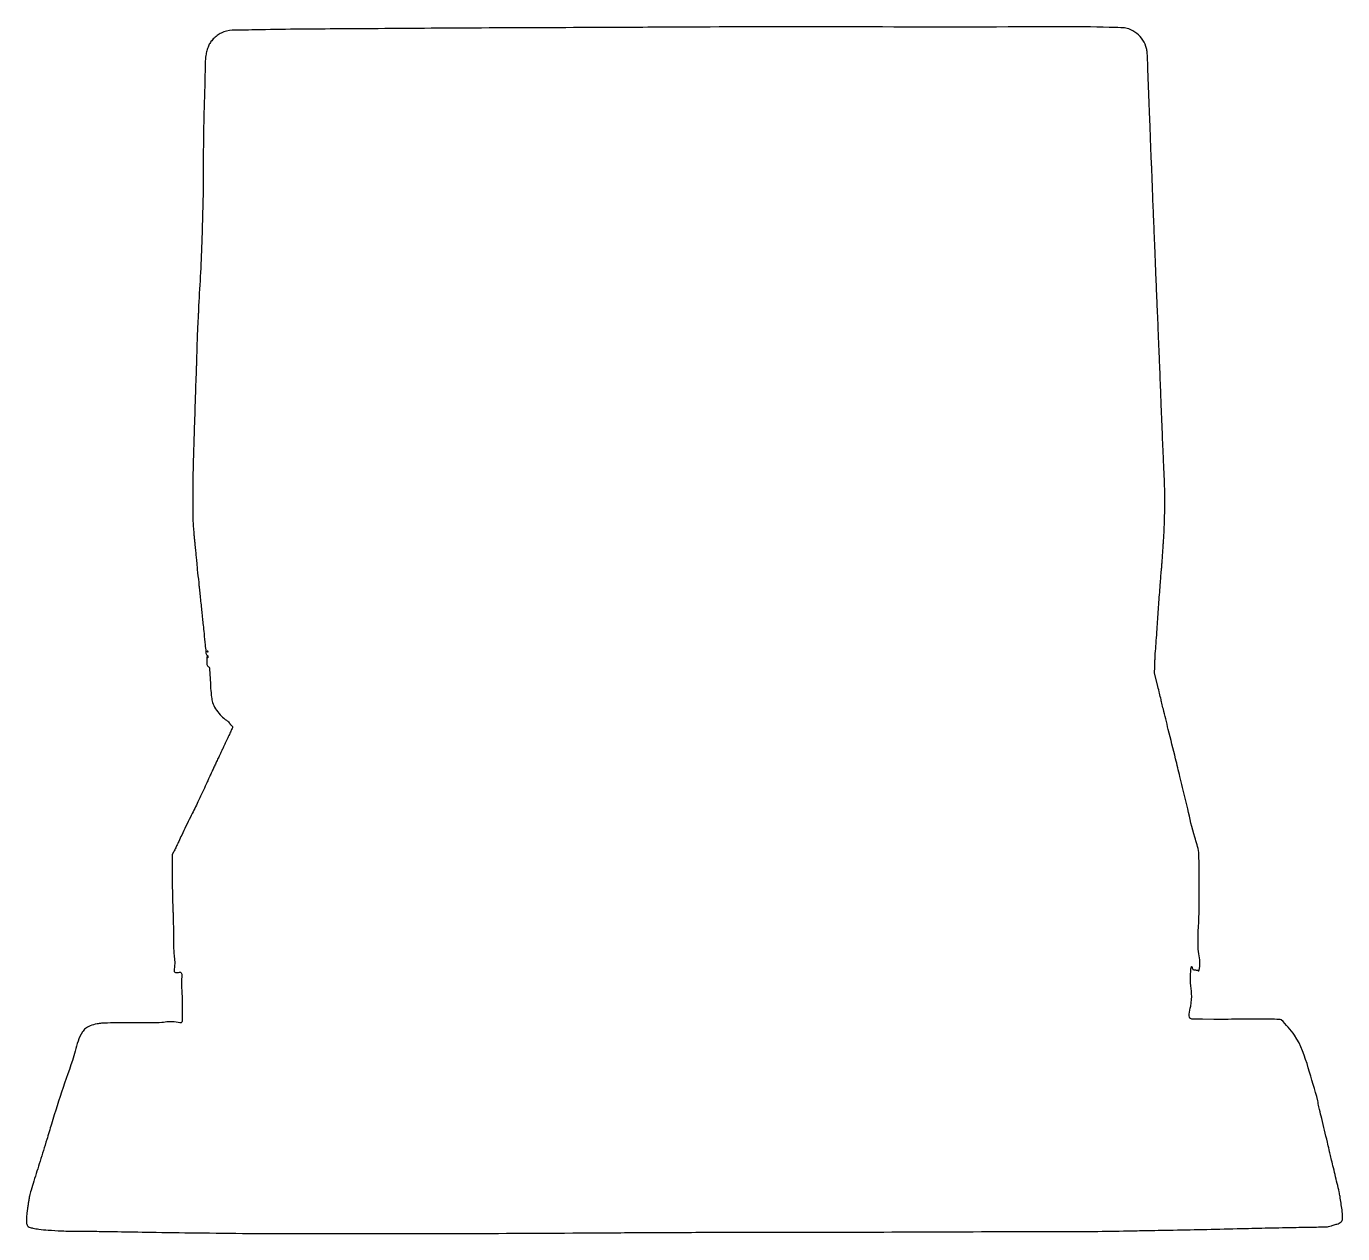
# Model space of a CAD drawing. Extents: x 14 to 139, y 93 to 208.
import ezdxf

# ---------------------------------------------------------------- set-up
doc = ezdxf.new("R2010")
doc.units = 0
doc.layers.add('Edge.Cuts', color=7, linetype='Continuous', true_color=0xffffff)

msp = doc.modelspace()

# ---------------------------------------------------------------- linework, layer by layer
at = {"layer": 'Edge.Cuts', "color": 1, "true_color": 0xff0000}
msp.add_lwpolyline([(30.98, 148.55), (30.98, 148.55)], close=True, dxfattribs=at)
for points in [[(121.31, 145.39), (121.04, 146.49), (121.05, 147.11)], [(27.76, 129.48), (27.63, 129.25), (27.63, 128.15)], [(126.65, 113.58), (125.59, 113.59)], [(68.86, 93.28), (68.86, 93.28)]]:
    msp.add_lwpolyline(points, dxfattribs=at)
for points, knots in [([(121.05, 147.11), (121.05, 147.24), (121.06, 147.52), (121.08, 147.94), (121.11, 148.55), (121.18, 149.37), (121.25, 150.38), (121.34, 151.69), (121.45, 153.26), (121.57, 154.95), (121.67, 156.13), (121.73, 156.82), (121.76, 157.19), (121.79, 157.6), (121.81, 158.02), (121.84, 158.45), (121.91, 159.41), (121.98, 160.96), (122.02, 163), (121.98, 164.96), (121.86, 167.05), (121.77, 169.48), (121.67, 171.93), (121.59, 173.98), (121.54, 175.41), (121.5, 176.39), (121.47, 177.1), (121.44, 177.61), (121.42, 178.18), (121.39, 179), (121.34, 180.21), (121.27, 181.78), (121.2, 183.47), (121.14, 185.05), (121.09, 186.35), (121.05, 187.4), (121.01, 188.26), (120.97, 189.37), (120.91, 190.61), (120.85, 192.02), (120.82, 193.09), (120.79, 193.91), (120.77, 194.45), (120.75, 194.87), (120.72, 195.3), (120.7, 195.83), (120.68, 196.5), (120.65, 197.25), (120.63, 198), (120.6, 198.74), (120.57, 199.46), (120.54, 200.19), (120.48, 201.78), (120.41, 203.54), (120.36, 205.2), (120.27, 206.06), (119.96, 206.72), (119.37, 207.38), (118.77, 207.72), (118.24, 207.88), (117.61, 207.89), (113.89, 208.02), (104.52, 207.9), (91.04, 207.99), (79.62, 207.96), (72.73, 207.92), (69.23, 207.9), (63, 207.88), (54.67, 207.85), (44.92, 207.77), (38.16, 207.74), (34.42, 207.65), (32.98, 207.65), (32.31, 207.41), (31.89, 207.14), (31.55, 206.83), (31.26, 206.5), (31.07, 206.11), (30.93, 205.7), (30.76, 204.93), (30.77, 202.95), (30.59, 198.76), (30.59, 195.02), (30.59, 192.63)], [0, 0, 0, 0, 0.397513, 0.847932, 1.253887, 2.222331, 3.330201, 4.297527, 6.162278, 8.04529, 9.386151, 9.712739, 10.118095, 10.514488, 10.931221, 11.389885, 11.791183, 13.838862, 16.042805, 17.908689, 19.708539, 22.3223, 25.197238, 27.081258, 28.452531, 29.489145, 30.04164, 30.591283, 31.01908, 31.738052, 33.05103, 34.673762, 36.442064, 38.136669, 39.390701, 40.353573, 41.284866, 41.982958, 43.689346, 45.017018, 46.211304, 46.892129, 47.47226, 47.826124, 48.177081, 48.749594, 49.419732, 50.183007, 50.999677, 51.692937, 52.377478, 53.171287, 53.902513, 57.136628, 58.467248, 58.862075, 59.740997, 60.600501, 61.488802, 61.765544, 62.257412, 63.337269, 72.966917, 90.33127, 103.802587, 107.224905, 110.992803, 114.290554, 125.928784, 135.981359, 143.568022, 146.16365, 147.260851, 147.824014, 148.264541, 148.755799, 149.191835, 149.582783, 150.053982, 150.500639, 151.92548, 155.955475, 163.124233, 163.124233, 163.124233, 163.124233]), ([(30.59, 192.63), (30.55, 191.04), (30.49, 188.36), (30.34, 184.64), (30.21, 182.51), (30.15, 181.45)], [0, 0, 0, 0, 4.780661, 8.022306, 11.187001, 11.187001, 11.187001, 11.187001]), ([(30.15, 181.45), (30.14, 181.32), (30.13, 181.05), (30.13, 180.71), (30.1, 180.25), (30.05, 179.47), (30.01, 178.24), (29.97, 177.1), (29.95, 176.25), (29.94, 175.8), (29.92, 175.35), (29.9, 174.75), (29.87, 173.9), (29.83, 172.82), (29.8, 171.65), (29.76, 170.55), (29.71, 168.93), (29.65, 167.06), (29.6, 164.92), (29.59, 163.3), (29.59, 162.04), (29.6, 161.17), (29.63, 160.56), (29.68, 160.08), (29.71, 159.65), (29.75, 159.23), (29.79, 158.86), (29.81, 158.57), (29.84, 158.37), (29.86, 158.18), (29.88, 157.96), (29.91, 157.62), (29.96, 157.08), (30.04, 156.22), (30.13, 155.42), (30.2, 154.69), (30.26, 154.15), (30.33, 153.51), (30.4, 152.84), (30.46, 152.24), (30.52, 151.66), (30.59, 151.02), (30.68, 150.18), (30.74, 149.34), (30.84, 148.68), (30.85, 148.33), (30.94, 148.19), (31.02, 148.19), (31.05, 148.09), (31.04, 148.04), (31.03, 147.96), (30.98, 147.99), (30.98, 148.03), (30.94, 148.11), (30.92, 147.96), (30.93, 147.8), (30.95, 147.51), (30.94, 147.24), (31.06, 147.13), (31.21, 147.03), (31.19, 146.63), (31.26, 145.99), (31.28, 145.12), (31.36, 144.33), (31.45, 143.66), (31.76, 143.1), (32.16, 142.55), (32.58, 142.18), (32.89, 141.95), (33.05, 141.82), (33.1, 141.73), (33.12, 141.67), (33.17, 141.62), (33.24, 141.57), (33.31, 141.51), (33.36, 141.44), (33.4, 141.35), (33.28, 141.17), (33.18, 140.86), (32.96, 140.44), (32.75, 139.98), (32.54, 139.54), (32.37, 139.17), (32.23, 138.88), (32.12, 138.64), (32.01, 138.41), (31.89, 138.16), (31.74, 137.84), (31.57, 137.46), (31.39, 137.08), (31.24, 136.74), (31.11, 136.47), (31.02, 136.26), (30.94, 136.09), (30.78, 135.74), (30.48, 135.08), (29.98, 134.04), (29.45, 132.96), (28.95, 131.96), (28.58, 131.19), (28.29, 130.56), (28.07, 130.1), (27.91, 129.75), (27.8, 129.56), (27.76, 129.48)], [0, 0, 0, 0, 0.413748, 0.786358, 1.037714, 1.783296, 3.141459, 4.713666, 5.216328, 5.697116, 6.051955, 6.572716, 7.488493, 8.601034, 9.81834, 11.008765, 11.914589, 14.675381, 16.6094, 18.349258, 19.523066, 20.403345, 20.961499, 21.35851, 21.825619, 22.261699, 22.636526, 22.943072, 23.114991, 23.260582, 23.498109, 23.776176, 24.307085, 25.11253, 26.358051, 26.729097, 27.311927, 27.980361, 28.675148, 29.327065, 29.794979, 30.43316, 31.234048, 32.334126, 32.956204, 33.260364, 33.353435, 33.410892, 33.488019, 33.585987, 33.630028, 33.650787, 33.720189, 33.774598, 33.832363, 34.013121, 34.416311, 34.657278, 34.75681, 34.873033, 35.190475, 35.812741, 36.891982, 37.736633, 38.231975, 38.901049, 39.609444, 40.27198, 40.578219, 40.780008, 40.86325, 40.896213, 40.965723, 41.060229, 41.160443, 41.245729, 41.301521, 41.464189, 41.826045, 42.309218, 42.853372, 43.374975, 43.761109, 44.05756, 44.344033, 44.558522, 44.808652, 45.188559, 45.616017, 46.0523, 46.455344, 46.737892, 46.943332, 47.144247, 47.297151, 48.111523, 49.308203, 50.757296, 51.735509, 52.658942, 53.327737, 53.799488, 54.206293, 54.460248, 54.460248, 54.460248, 54.460248]), ([(30.98, 148.55), (30.98, 148.56), (30.97, 148.57), (30.98, 148.59), (31, 148.59), (31.03, 148.59), (31.04, 148.57), (31.05, 148.55), (31.05, 148.53), (31.04, 148.51), (31.03, 148.5), (31.01, 148.51), (31, 148.53), (30.99, 148.54), (30.98, 148.55)], [0, 0, 0, 0, 0.0225013, 0.039175, 0.0591053, 0.0825081, 0.1047361, 0.1269801, 0.148505, 0.1651786, 0.1762875, 0.1905471, 0.2127752, 0.2393635, 0.2393635, 0.2393635, 0.2393635]), ([(125.59, 113.59), (125.41, 113.59), (125.1, 113.59), (124.74, 113.6), (124.13, 113.65), (124.75, 115.44), (124.4, 116.67), (124.46, 118.06), (124.5, 118.53), (124.58, 118.65), (124.59, 118.54), (124.6, 118.48), (124.62, 118.43), (124.66, 118.36), (124.71, 118.3), (124.81, 118.27), (124.92, 118.28), (125.03, 118.27), (125.11, 118.26), (125.17, 118.23), (125.19, 118.2), (125.22, 118.19), (125.45, 118.78), (125.02, 120.39), (125.33, 123.25), (125.26, 126.02), (125.26, 127.98), (125.26, 128.92), (125.21, 129.84), (124.68, 131.31), (124.25, 133.38), (123.76, 135.3), (123.39, 136.89), (122.94, 138.72), (122.48, 140.55), (122.1, 142.13), (121.89, 142.96), (121.74, 143.61), (121.6, 144.17), (121.47, 144.75), (121.36, 145.17), (121.31, 145.39)], [0, 0, 0, 0, 0.542355, 0.932201, 1.095083, 2.2851, 4.508226, 5.881133, 6.036012, 6.102883, 6.185699, 6.237466, 6.302934, 6.369682, 6.450953, 6.537455, 6.666484, 6.77514, 6.867631, 6.926746, 6.959682, 6.979363, 6.995103, 8.60748, 12.037268, 15.404141, 16.970213, 17.89694, 18.250083, 19.726708, 22.505103, 24.614318, 25.662478, 27.400772, 30.274688, 31.33374, 32.260099, 32.853223, 33.338289, 33.981344, 34.643173, 34.643173, 34.643173, 34.643173]), ([(27.63, 128.15), (27.63, 127.65), (27.64, 126.61), (27.67, 125.19), (27.7, 124.14), (27.73, 123.42), (27.74, 122.8), (27.78, 121.58), (27.71, 120.04), (27.96, 118.92), (27.76, 118.06), (28.06, 118.03), (28.23, 118.01), (28.41, 118.12), (28.62, 117.88), (28.45, 117.12), (28.62, 115.93), (28.59, 114.58), (28.6, 113.74), (28.59, 113.16), (27.61, 113.44), (26.53, 113.2), (24.44, 113.29), (22.58, 113.23), (21.16, 113.24), (20.41, 113.15), (19.89, 112.99), (19.39, 112.75), (18.77, 111.99), (18.33, 109.98), (17.22, 107.12), (16.37, 104.29), (15.66, 101.95), (15.09, 100.14), (14.59, 98.54), (14.25, 97.44), (14.07, 96.82), (14, 96.38), (13.95, 96.01), (13.9, 95.68), (13.83, 95.25), (13.77, 94.77), (13.78, 94.32), (13.83, 93.96), (14.1, 93.79), (14.47, 93.71), (15.08, 93.6), (15.98, 93.53), (16.98, 93.47), (17.98, 93.43), (19.1, 93.45), (20.59, 93.42), (22.82, 93.39), (25.97, 93.33), (30.15, 93.28), (36.07, 93.2), (44.86, 93.2), (56.16, 93.21), (64.67, 93.26), (68.86, 93.28)], [0, 0, 0, 0, 1.479565, 3.138056, 4.247098, 4.627908, 5.299303, 6.115962, 8.32182, 9.63419, 10.096082, 10.229371, 10.445683, 10.628923, 10.736338, 11.304368, 12.740702, 14.448658, 15.219344, 15.425239, 15.968114, 17.356447, 19.289845, 21.925924, 23.059864, 23.505213, 24.194715, 24.706843, 25.129507, 27.08038, 30.729912, 34.373717, 35.919853, 38.074388, 40.057405, 40.967344, 41.539541, 41.969818, 42.299156, 42.663483, 42.98396, 43.597089, 44.086612, 44.390271, 44.607085, 44.972176, 45.548637, 46.443966, 47.701682, 48.552989, 49.450328, 51.045081, 53.011707, 56.152458, 60.512282, 65.538814, 73.916172, 86.886081, 99.444014, 99.444014, 99.444014, 99.444014]), ([(130.17, 113.6), (129.79, 113.6), (128.96, 113.59), (127.79, 113.58), (127, 113.58), (126.65, 113.58)], [0, 0, 0, 0, 1.143087, 2.475231, 3.521998, 3.521998, 3.521998, 3.521998]), ([(133.08, 113.54), (132.94, 113.56), (132.51, 113.6), (131.53, 113.6), (130.71, 113.6), (130.17, 113.6)], [0, 0, 0, 0, 0.425851, 1.302283, 2.911295, 2.911295, 2.911295, 2.911295]), ([(136.56, 105.84), (136.26, 106.88), (135.66, 108.99), (134.77, 111.78), (133.53, 113.07), (133.08, 113.54)], [0, 0, 0, 0, 3.255088, 6.615554, 8.562589, 8.562589, 8.562589, 8.562589]), ([(86.93, 93.35), (90.99, 93.35), (99.21, 93.36), (109.59, 93.42), (116.13, 93.41), (118.79, 93.47), (119.6, 93.49), (120.96, 93.51), (123.1, 93.55), (126.04, 93.61), (129.06, 93.68), (131.89, 93.75), (134.26, 93.8), (136.04, 93.83), (137.06, 93.84), (137.54, 93.86), (137.81, 93.95), (138.02, 94.02), (138.19, 94.07), (138.39, 94.12), (138.58, 94.18), (138.76, 94.3), (138.91, 94.49), (138.92, 94.9), (138.83, 95.65), (138.71, 96.45), (138.56, 97.29), (138.32, 98.27), (138.07, 99.33), (137.83, 100.3), (137.71, 100.81), (137.59, 101.33), (137.43, 102.04), (137.19, 103.03), (136.94, 104.06), (136.74, 104.9), (136.6, 105.46), (136.57, 105.74), (136.56, 105.84)], [0, 0, 0, 0, 12.18483, 24.662509, 31.145266, 31.78847, 32.658131, 33.565978, 35.875512, 39.082993, 42.378647, 44.935004, 47.573652, 49.513573, 50.264814, 50.646688, 50.926105, 51.123222, 51.317192, 51.46607, 51.719083, 51.922105, 52.104538, 52.417963, 53.10424, 54.39073, 54.842116, 55.668655, 57.396834, 58.108767, 58.673303, 58.968231, 59.701501, 60.866294, 62.023873, 62.893233, 63.452381, 63.747228, 63.747228, 63.747228, 63.747228]), ([(68.86, 93.28), (70.76, 93.3), (74.83, 93.32), (80.85, 93.34), (84.97, 93.35), (86.93, 93.35)], [0, 0, 0, 0, 5.714301, 12.205117, 18.067242, 18.067242, 18.067242, 18.067242])]:
    msp.add_open_spline(points, degree=3, knots=knots, dxfattribs=at)

doc.saveas('drawing.dxf')
